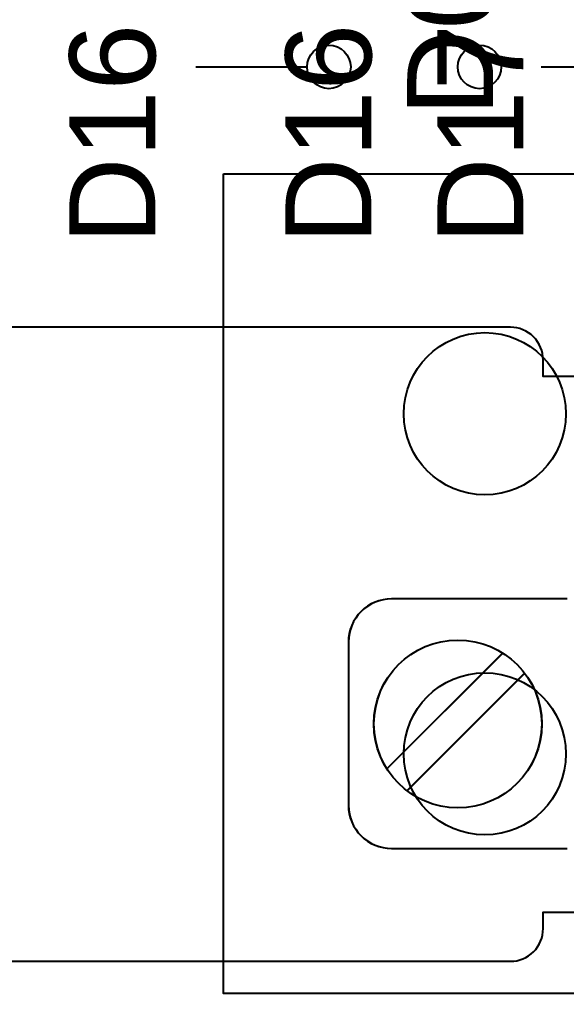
# Model space of a CAD drawing. Extents: x 1 to 47, y 1 to 35.
# Drawn here: x 42.084 to 42.584, y 11.698 to 12.589 of the extents above; entities that cross this region are included whole.
import ezdxf

# ---------------------------------------------------------------- set-up
doc = ezdxf.new("R2010")
doc.units = 0
doc.header["$MEASUREMENT"] = 0
for name, color, linetype in [('6_01__9-_0-___10__RTD_INPU', 7, 'CONTINUOUS'), ('6_02__9-_B-___10__RTD_INPU', 7, 'CONTINUOUS'), ('6_03__9-_1-___10__RTD_INPU', 7, 'CONTINUOUS'), ('6_04__9-_C-___10__RTD_INPU', 7, 'CONTINUOUS'), ('6_05__9-_D-___10__RTD_INPU', 7, 'CONTINUOUS'), ('6_06__9-_2A___10__RTD_INPU', 7, 'CONTINUOUS'), ('6_07__9-_2B___10__RTD_INPU', 7, 'CONTINUOUS'), ('6_08__9-_2C___10__RTD_INPU', 7, 'CONTINUOUS'), ('6_09__9-_2D___10__RTD_INPU', 7, 'CONTINUOUS'), ('6_10__9-_2G___10__RTD_INPU', 7, 'CONTINUOUS'), ('6_11__9-_3-___10__RTD_INPU', 7, 'CONTINUOUS'), ('6_12__9-_4-___10__RTD_INPU', 7, 'CONTINUOUS'), ('6_13__9-_5-___10__RTD_INPU', 7, 'CONTINUOUS'), ('6_14__9-_6-___10__RTD_INPU', 7, 'CONTINUOUS'), ('6_15__9-_70___10__RTD_INPU', 7, 'CONTINUOUS'), ('6_16__9-_L0___10__RTD_INPU', 7, 'CONTINUOUS'), ('6_17__9-_77___10__RTD_INPU', 7, 'CONTINUOUS'), ('6_18__9-_7-___10__RTD_INPU', 7, 'CONTINUOUS'), ('6_19__9-_L-___10__RTD_INPU', 7, 'CONTINUOUS'), ('7_01__0-__EMPTY', 7, 'CONTINUOUS'), ('7_02__B-___3__DI___4__DO__', 7, 'CONTINUOUS'), ('7_03__1-___4__DI___4__DO__', 7, 'CONTINUOUS'), ('7_04__C-___4__DI___4__DO__', 7, 'CONTINUOUS'), ('7_05__D-___4__DI___3__DO__', 7, 'CONTINUOUS'), ('7_06__2A___8__FORM_A_DO', 7, 'CONTINUOUS'), ('7_07__2B___8__FORM_B_DO', 7, 'CONTINUOUS'), ('7_08__2C___8__DO__6__FORM_', 7, 'CONTINUOUS'), ('7_09__2D___8__DO__2__FORM_', 7, 'CONTINUOUS'), ('7_10__2G___8__DO__4__FORM_', 7, 'CONTINUOUS'), ('7_11__3-___8__DI', 7, 'CONTINUOUS'), ('7_12__4-___14__DI', 7, 'CONTINUOUS'), ('7_13__5-___8__AI', 7, 'CONTINUOUS'), ('7_14__6-___4__AI____4__AO', 7, 'CONTINUOUS'), ('7_15__70___2__AVI____4__AF', 7, 'CONTINUOUS'), ('7_16__L0___2__LEA_AVI____4', 7, 'CONTINUOUS'), ('7_17__77___8__AFDI', 7, 'CONTINUOUS'), ('7_18__7-___2__AVI____7__DI', 7, 'CONTINUOUS'), ('7_19__L-___2__AVI____7__DI', 7, 'CONTINUOUS')]:
    doc.layers.add(name, color=color, linetype=linetype)
doc.styles.add('ARIAL', font='arial.ttf')

msp = doc.modelspace()

# ---------------------------------------------------------------- linework, layer by layer
at = {"layer": '6_01__9-_0-___10__RTD_INPU'}
for points in [[(43.79768, 12.30769), (42.83245, 12.30769, 0.414214), (42.80257, 12.2778), (42.80257, 12.26269), (42.56257, 12.26269), (42.56257, 12.2778, 0.414214), (42.53268, 12.30769), (41.63745, 12.30769, 0.414214)], [(41.63745, 11.72769), (42.53268, 11.72769, 0.414214), (42.56257, 11.75758), (42.56257, 11.77269), (42.80257, 11.77269), (42.80257, 11.75758, 0.414214), (42.83245, 11.72769), (43.79768, 11.72769, 0.414214)]]:
    msp.add_lwpolyline(points, format="xyb", dxfattribs=at)
at = {"layer": '6_02__9-_B-___10__RTD_INPU'}
msp.add_lwpolyline([(42.58447, 12.05924), (42.42384, 12.05924, 0.414214), (42.38447, 12.01987), (42.38447, 11.87029, 0.414214), (42.42383, 11.83092), (42.58447, 11.83092)], format="xyb", dxfattribs=at)
for points in [[(42.41959, 11.90374), (42.52552, 12.00965)], [(42.43797, 11.88369), (42.54556, 11.99127)]]:
    msp.add_lwpolyline(points, dxfattribs=at)
msp.add_circle((42.48447, 11.94478), 0.07677, dxfattribs=at)
at = {"layer": '6_03__9-_1-___10__RTD_INPU'}
msp.add_lwpolyline([(42.58447, 12.05924), (42.42384, 12.05924, 0.414214), (42.38447, 12.01987), (42.38447, 11.87029, 0.414214), (42.42383, 11.83092), (42.58447, 11.83092)], format="xyb", dxfattribs=at)
for points in [[(42.41959, 11.90374), (42.52552, 12.00965)], [(42.43797, 11.88369), (42.54556, 11.99127)]]:
    msp.add_lwpolyline(points, dxfattribs=at)
msp.add_circle((42.48447, 11.94478), 0.07677, dxfattribs=at)
at = {"layer": '6_04__9-_C-___10__RTD_INPU'}
msp.add_lwpolyline([(42.58447, 12.05924), (42.42384, 12.05924, 0.414214), (42.38447, 12.01987), (42.38447, 11.87029, 0.414214), (42.42383, 11.83092), (42.58447, 11.83092)], format="xyb", dxfattribs=at)
for points in [[(42.41959, 11.90374), (42.52552, 12.00965)], [(42.43797, 11.88369), (42.54556, 11.99127)]]:
    msp.add_lwpolyline(points, dxfattribs=at)
msp.add_circle((42.48447, 11.94478), 0.07677, dxfattribs=at)
at = {"layer": '6_05__9-_D-___10__RTD_INPU'}
msp.add_lwpolyline([(42.58447, 12.05924), (42.42384, 12.05924, 0.414214), (42.38447, 12.01987), (42.38447, 11.87029, 0.414214), (42.42383, 11.83092), (42.58447, 11.83092)], format="xyb", dxfattribs=at)
for points in [[(42.41959, 11.90374), (42.52552, 12.00965)], [(42.43797, 11.88369), (42.54556, 11.99127)]]:
    msp.add_lwpolyline(points, dxfattribs=at)
msp.add_circle((42.48447, 11.94478), 0.07677, dxfattribs=at)
at = {"layer": '6_06__9-_2A___10__RTD_INPU'}
msp.add_lwpolyline([(42.58447, 12.05924), (42.42384, 12.05924, 0.414214), (42.38447, 12.01987), (42.38447, 11.87029, 0.414214), (42.42383, 11.83092), (42.58447, 11.83092)], format="xyb", dxfattribs=at)
for points in [[(42.41959, 11.90374), (42.52552, 12.00965)], [(42.43797, 11.88369), (42.54556, 11.99127)]]:
    msp.add_lwpolyline(points, dxfattribs=at)
msp.add_circle((42.48447, 11.94478), 0.07677, dxfattribs=at)
at = {"layer": '6_07__9-_2B___10__RTD_INPU'}
msp.add_lwpolyline([(42.58447, 12.05924), (42.42384, 12.05924, 0.414214), (42.38447, 12.01987), (42.38447, 11.87029, 0.414214), (42.42383, 11.83092), (42.58447, 11.83092)], format="xyb", dxfattribs=at)
for points in [[(42.41959, 11.90374), (42.52552, 12.00965)], [(42.43797, 11.88369), (42.54556, 11.99127)]]:
    msp.add_lwpolyline(points, dxfattribs=at)
msp.add_circle((42.48447, 11.94478), 0.07677, dxfattribs=at)
at = {"layer": '6_08__9-_2C___10__RTD_INPU'}
msp.add_lwpolyline([(42.58447, 12.05924), (42.42384, 12.05924, 0.414214), (42.38447, 12.01987), (42.38447, 11.87029, 0.414214), (42.42383, 11.83092), (42.58447, 11.83092)], format="xyb", dxfattribs=at)
for points in [[(42.41959, 11.90374), (42.52552, 12.00965)], [(42.43797, 11.88369), (42.54556, 11.99127)]]:
    msp.add_lwpolyline(points, dxfattribs=at)
msp.add_circle((42.48447, 11.94478), 0.07677, dxfattribs=at)
at = {"layer": '6_09__9-_2D___10__RTD_INPU'}
msp.add_lwpolyline([(42.58447, 12.05924), (42.42384, 12.05924, 0.414214), (42.38447, 12.01987), (42.38447, 11.87029, 0.414214), (42.42383, 11.83092), (42.58447, 11.83092)], format="xyb", dxfattribs=at)
for points in [[(42.41959, 11.90374), (42.52552, 12.00965)], [(42.43797, 11.88369), (42.54556, 11.99127)]]:
    msp.add_lwpolyline(points, dxfattribs=at)
msp.add_circle((42.48447, 11.94478), 0.07677, dxfattribs=at)
at = {"layer": '6_10__9-_2G___10__RTD_INPU'}
msp.add_lwpolyline([(42.58447, 12.05924), (42.42384, 12.05924, 0.414214), (42.38447, 12.01987), (42.38447, 11.87029, 0.414214), (42.42383, 11.83092), (42.58447, 11.83092)], format="xyb", dxfattribs=at)
for points in [[(42.41959, 11.90374), (42.52552, 12.00965)], [(42.43797, 11.88369), (42.54556, 11.99127)]]:
    msp.add_lwpolyline(points, dxfattribs=at)
msp.add_circle((42.48447, 11.94478), 0.07677, dxfattribs=at)
at = {"layer": '6_11__9-_3-___10__RTD_INPU'}
msp.add_lwpolyline([(42.58447, 12.05924), (42.42384, 12.05924, 0.414214), (42.38447, 12.01987), (42.38447, 11.87029, 0.414214), (42.42383, 11.83092), (42.58447, 11.83092)], format="xyb", dxfattribs=at)
for points in [[(42.41959, 11.90374), (42.52552, 12.00965)], [(42.43797, 11.88369), (42.54556, 11.99127)]]:
    msp.add_lwpolyline(points, dxfattribs=at)
msp.add_circle((42.48447, 11.94478), 0.07677, dxfattribs=at)
at = {"layer": '6_12__9-_4-___10__RTD_INPU'}
msp.add_lwpolyline([(42.58447, 12.05924), (42.42384, 12.05924, 0.414214), (42.38447, 12.01987), (42.38447, 11.87029, 0.414214), (42.42383, 11.83092), (42.58447, 11.83092)], format="xyb", dxfattribs=at)
for points in [[(42.41959, 11.90374), (42.52552, 12.00965)], [(42.43797, 11.88369), (42.54556, 11.99127)]]:
    msp.add_lwpolyline(points, dxfattribs=at)
msp.add_circle((42.48447, 11.94478), 0.07677, dxfattribs=at)
at = {"layer": '6_13__9-_5-___10__RTD_INPU'}
msp.add_lwpolyline([(42.58447, 12.05924), (42.42384, 12.05924, 0.414214), (42.38447, 12.01987), (42.38447, 11.87029, 0.414214), (42.42383, 11.83092), (42.58447, 11.83092)], format="xyb", dxfattribs=at)
for points in [[(42.41959, 11.90374), (42.52552, 12.00965)], [(42.43797, 11.88369), (42.54556, 11.99127)]]:
    msp.add_lwpolyline(points, dxfattribs=at)
msp.add_circle((42.48447, 11.94478), 0.07677, dxfattribs=at)
at = {"layer": '6_14__9-_6-___10__RTD_INPU'}
msp.add_lwpolyline([(42.58447, 12.05924), (42.42384, 12.05924, 0.414214), (42.38447, 12.01987), (42.38447, 11.87029, 0.414214), (42.42383, 11.83092), (42.58447, 11.83092)], format="xyb", dxfattribs=at)
for points in [[(42.41959, 11.90374), (42.52552, 12.00965)], [(42.43797, 11.88369), (42.54556, 11.99127)]]:
    msp.add_lwpolyline(points, dxfattribs=at)
msp.add_circle((42.48447, 11.94478), 0.07677, dxfattribs=at)
at = {"layer": '6_15__9-_70___10__RTD_INPU'}
msp.add_line((42.2449, 12.54587), (42.34652, 12.54587), dxfattribs=at)
msp.add_lwpolyline([(42.27029, 12.44794), (44.2476, 12.44794), (44.2476, 11.69823), (42.27029, 11.69823)], close=True, dxfattribs=at)
for centre, radius in [((42.36656, 12.54585), 0.01996), ((42.50436, 12.54585), 0.01996), ((42.50925, 12.22857), 0.07419), ((42.50925, 11.91749), 0.07419)]:
    msp.add_circle(centre, radius, dxfattribs=at)
at = {"layer": '6_16__9-_L0___10__RTD_INPU'}
msp.add_line((42.2449, 12.54587), (42.34652, 12.54587), dxfattribs=at)
msp.add_lwpolyline([(42.27029, 12.44794), (44.2476, 12.44794), (44.2476, 11.69823), (42.27029, 11.69823)], close=True, dxfattribs=at)
for centre, radius in [((42.36656, 12.54585), 0.01996), ((42.50436, 12.54585), 0.01996), ((42.50925, 12.22857), 0.07419), ((42.50925, 11.91749), 0.07419)]:
    msp.add_circle(centre, radius, dxfattribs=at)
at = {"layer": '6_17__9-_77___10__RTD_INPU'}
msp.add_line((42.2449, 12.54587), (42.34652, 12.54587), dxfattribs=at)
msp.add_lwpolyline([(42.27029, 12.44794), (44.2476, 12.44794), (44.2476, 11.69823), (42.27029, 11.69823)], close=True, dxfattribs=at)
for centre, radius in [((42.36656, 12.54585), 0.01996), ((42.50436, 12.54585), 0.01996), ((42.50925, 12.22857), 0.07419), ((42.50925, 11.91749), 0.07419)]:
    msp.add_circle(centre, radius, dxfattribs=at)
at = {"layer": '6_18__9-_7-___10__RTD_INPU'}
msp.add_line((42.2449, 12.54587), (42.34652, 12.54587), dxfattribs=at)
msp.add_lwpolyline([(42.58447, 12.05924), (42.42384, 12.05924, 0.414214), (42.38447, 12.01987), (42.38447, 11.87029, 0.414214), (42.42383, 11.83092), (42.58447, 11.83092)], format="xyb", dxfattribs=at)
for points in [[(42.41959, 11.90374), (42.52552, 12.00965)], [(42.43797, 11.88369), (42.54556, 11.99127)]]:
    msp.add_lwpolyline(points, dxfattribs=at)
for centre, radius in [((42.36656, 12.54585), 0.01996), ((42.50436, 12.54585), 0.01996), ((42.48447, 11.94478), 0.07677)]:
    msp.add_circle(centre, radius, dxfattribs=at)
at = {"layer": '6_19__9-_L-___10__RTD_INPU'}
msp.add_line((42.2449, 12.54587), (42.34652, 12.54587), dxfattribs=at)
msp.add_lwpolyline([(42.58447, 12.05924), (42.42384, 12.05924, 0.414214), (42.38447, 12.01987), (42.38447, 11.87029, 0.414214), (42.42383, 11.83092), (42.58447, 11.83092)], format="xyb", dxfattribs=at)
for points in [[(42.41959, 11.90374), (42.52552, 12.00965)], [(42.43797, 11.88369), (42.54556, 11.99127)]]:
    msp.add_lwpolyline(points, dxfattribs=at)
for centre, radius in [((42.36656, 12.54585), 0.01996), ((42.50436, 12.54585), 0.01996), ((42.48447, 11.94478), 0.07677)]:
    msp.add_circle(centre, radius, dxfattribs=at)
at = {"layer": '7_01__0-__EMPTY'}
for points in [[(43.79768, 12.30769), (42.83245, 12.30769, 0.414214), (42.80257, 12.2778), (42.80257, 12.26269), (42.56257, 12.26269), (42.56257, 12.2778, 0.414214), (42.53268, 12.30769), (41.63745, 12.30769, 0.414214)], [(41.63745, 11.72769), (42.53268, 11.72769, 0.414214), (42.56257, 11.75758), (42.56257, 11.77269), (42.80257, 11.77269), (42.80257, 11.75758, 0.414214), (42.83245, 11.72769), (43.79768, 11.72769, 0.414214)]]:
    msp.add_lwpolyline(points, format="xyb", dxfattribs=at)
at = {"layer": '7_02__B-___3__DI___4__DO__'}
msp.add_lwpolyline([(42.58459, 12.05924), (42.42396, 12.05924, 0.414214), (42.38459, 12.01987), (42.38459, 11.87029, 0.414214), (42.42396, 11.83092), (42.58459, 11.83092)], format="xyb", dxfattribs=at)
for points in [[(42.41971, 11.90374), (42.52564, 12.00965)], [(42.43809, 11.88369), (42.54568, 11.99127)]]:
    msp.add_lwpolyline(points, dxfattribs=at)
msp.add_circle((42.48459, 11.94478), 0.07677, dxfattribs=at)
at = {"layer": '7_03__1-___4__DI___4__DO__'}
msp.add_lwpolyline([(42.58459, 12.05924), (42.42396, 12.05924, 0.414214), (42.38459, 12.01987), (42.38459, 11.87029, 0.414214), (42.42396, 11.83092), (42.58459, 11.83092)], format="xyb", dxfattribs=at)
for points in [[(42.41971, 11.90374), (42.52564, 12.00965)], [(42.43809, 11.88369), (42.54568, 11.99127)]]:
    msp.add_lwpolyline(points, dxfattribs=at)
msp.add_circle((42.48459, 11.94478), 0.07677, dxfattribs=at)
at = {"layer": '7_04__C-___4__DI___4__DO__'}
msp.add_lwpolyline([(42.58459, 12.05924), (42.42396, 12.05924, 0.414214), (42.38459, 12.01987), (42.38459, 11.87029, 0.414214), (42.42396, 11.83092), (42.58459, 11.83092)], format="xyb", dxfattribs=at)
for points in [[(42.41971, 11.90374), (42.52564, 12.00965)], [(42.43809, 11.88369), (42.54568, 11.99127)]]:
    msp.add_lwpolyline(points, dxfattribs=at)
msp.add_circle((42.48459, 11.94478), 0.07677, dxfattribs=at)
at = {"layer": '7_05__D-___4__DI___3__DO__'}
msp.add_lwpolyline([(42.58459, 12.05924), (42.42396, 12.05924, 0.414214), (42.38459, 12.01987), (42.38459, 11.87029, 0.414214), (42.42396, 11.83092), (42.58459, 11.83092)], format="xyb", dxfattribs=at)
for points in [[(42.41971, 11.90374), (42.52564, 12.00965)], [(42.43809, 11.88369), (42.54568, 11.99127)]]:
    msp.add_lwpolyline(points, dxfattribs=at)
msp.add_circle((42.48459, 11.94478), 0.07677, dxfattribs=at)
at = {"layer": '7_06__2A___8__FORM_A_DO'}
msp.add_lwpolyline([(42.58459, 12.05924), (42.42396, 12.05924, 0.414214), (42.38459, 12.01987), (42.38459, 11.87029, 0.414214), (42.42396, 11.83092), (42.58459, 11.83092)], format="xyb", dxfattribs=at)
for points in [[(42.41971, 11.90374), (42.52564, 12.00965)], [(42.43809, 11.88369), (42.54568, 11.99127)]]:
    msp.add_lwpolyline(points, dxfattribs=at)
msp.add_circle((42.48459, 11.94478), 0.07677, dxfattribs=at)
at = {"layer": '7_07__2B___8__FORM_B_DO'}
msp.add_lwpolyline([(42.58459, 12.05924), (42.42396, 12.05924, 0.414214), (42.38459, 12.01987), (42.38459, 11.87029, 0.414214), (42.42396, 11.83092), (42.58459, 11.83092)], format="xyb", dxfattribs=at)
for points in [[(42.41971, 11.90374), (42.52564, 12.00965)], [(42.43809, 11.88369), (42.54568, 11.99127)]]:
    msp.add_lwpolyline(points, dxfattribs=at)
msp.add_circle((42.48459, 11.94478), 0.07677, dxfattribs=at)
at = {"layer": '7_08__2C___8__DO__6__FORM_'}
msp.add_lwpolyline([(42.58459, 12.05924), (42.42396, 12.05924, 0.414214), (42.38459, 12.01987), (42.38459, 11.87029, 0.414214), (42.42396, 11.83092), (42.58459, 11.83092)], format="xyb", dxfattribs=at)
for points in [[(42.41971, 11.90374), (42.52564, 12.00965)], [(42.43809, 11.88369), (42.54568, 11.99127)]]:
    msp.add_lwpolyline(points, dxfattribs=at)
msp.add_circle((42.48459, 11.94478), 0.07677, dxfattribs=at)
at = {"layer": '7_09__2D___8__DO__2__FORM_'}
msp.add_lwpolyline([(42.58459, 12.05924), (42.42396, 12.05924, 0.414214), (42.38459, 12.01987), (42.38459, 11.87029, 0.414214), (42.42396, 11.83092), (42.58459, 11.83092)], format="xyb", dxfattribs=at)
for points in [[(42.41971, 11.90374), (42.52564, 12.00965)], [(42.43809, 11.88369), (42.54568, 11.99127)]]:
    msp.add_lwpolyline(points, dxfattribs=at)
msp.add_circle((42.48459, 11.94478), 0.07677, dxfattribs=at)
at = {"layer": '7_10__2G___8__DO__4__FORM_'}
msp.add_lwpolyline([(42.58459, 12.05924), (42.42396, 12.05924, 0.414214), (42.38459, 12.01987), (42.38459, 11.87029, 0.414214), (42.42396, 11.83092), (42.58459, 11.83092)], format="xyb", dxfattribs=at)
for points in [[(42.41971, 11.90374), (42.52564, 12.00965)], [(42.43809, 11.88369), (42.54568, 11.99127)]]:
    msp.add_lwpolyline(points, dxfattribs=at)
msp.add_circle((42.48459, 11.94478), 0.07677, dxfattribs=at)
at = {"layer": '7_11__3-___8__DI'}
msp.add_lwpolyline([(42.58459, 12.05924), (42.42396, 12.05924, 0.414214), (42.38459, 12.01987), (42.38459, 11.87029, 0.414214), (42.42396, 11.83092), (42.58459, 11.83092)], format="xyb", dxfattribs=at)
for points in [[(42.41971, 11.90374), (42.52564, 12.00965)], [(42.43809, 11.88369), (42.54568, 11.99127)]]:
    msp.add_lwpolyline(points, dxfattribs=at)
msp.add_circle((42.48459, 11.94478), 0.07677, dxfattribs=at)
at = {"layer": '7_12__4-___14__DI'}
msp.add_lwpolyline([(42.58459, 12.05924), (42.42396, 12.05924, 0.414214), (42.38459, 12.01987), (42.38459, 11.87029, 0.414214), (42.42396, 11.83092), (42.58459, 11.83092)], format="xyb", dxfattribs=at)
for points in [[(42.41971, 11.90374), (42.52564, 12.00965)], [(42.43809, 11.88369), (42.54568, 11.99127)]]:
    msp.add_lwpolyline(points, dxfattribs=at)
msp.add_circle((42.48459, 11.94478), 0.07677, dxfattribs=at)
at = {"layer": '7_13__5-___8__AI'}
msp.add_lwpolyline([(42.58459, 12.05924), (42.42396, 12.05924, 0.414214), (42.38459, 12.01987), (42.38459, 11.87029, 0.414214), (42.42396, 11.83092), (42.58459, 11.83092)], format="xyb", dxfattribs=at)
for points in [[(42.41971, 11.90374), (42.52564, 12.00965)], [(42.43809, 11.88369), (42.54568, 11.99127)]]:
    msp.add_lwpolyline(points, dxfattribs=at)
msp.add_circle((42.48459, 11.94478), 0.07677, dxfattribs=at)
at = {"layer": '7_14__6-___4__AI____4__AO'}
msp.add_lwpolyline([(42.58459, 12.05924), (42.42396, 12.05924, 0.414214), (42.38459, 12.01987), (42.38459, 11.87029, 0.414214), (42.42396, 11.83092), (42.58459, 11.83092)], format="xyb", dxfattribs=at)
for points in [[(42.41971, 11.90374), (42.52564, 12.00965)], [(42.43809, 11.88369), (42.54568, 11.99127)]]:
    msp.add_lwpolyline(points, dxfattribs=at)
msp.add_circle((42.48459, 11.94478), 0.07677, dxfattribs=at)
at = {"layer": '7_15__70___2__AVI____4__AF'}
msp.add_line((42.56063, 12.54587), (42.66225, 12.54587), dxfattribs=at)
msp.add_lwpolyline([(42.27029, 12.44794), (44.2476, 12.44794), (44.2476, 11.69823), (42.27029, 11.69823)], close=True, dxfattribs=at)
for centre in [(42.50925, 12.22857), (42.50925, 11.91749)]:
    msp.add_circle(centre, 0.07419, dxfattribs=at)
at = {"layer": '7_16__L0___2__LEA_AVI____4'}
msp.add_line((42.56063, 12.54587), (42.66225, 12.54587), dxfattribs=at)
msp.add_lwpolyline([(42.27029, 12.44794), (44.2476, 12.44794), (44.2476, 11.69823), (42.27029, 11.69823)], close=True, dxfattribs=at)
for centre in [(42.50925, 12.22857), (42.50925, 11.91749)]:
    msp.add_circle(centre, 0.07419, dxfattribs=at)
at = {"layer": '7_17__77___8__AFDI'}
msp.add_line((42.56063, 12.54587), (42.66225, 12.54587), dxfattribs=at)
msp.add_lwpolyline([(42.27029, 12.44794), (44.2476, 12.44794), (44.2476, 11.69823), (42.27029, 11.69823)], close=True, dxfattribs=at)
for centre in [(42.50925, 12.22857), (42.50925, 11.91749)]:
    msp.add_circle(centre, 0.07419, dxfattribs=at)
at = {"layer": '7_18__7-___2__AVI____7__DI'}
msp.add_line((42.56063, 12.54587), (42.66225, 12.54587), dxfattribs=at)
msp.add_lwpolyline([(42.58447, 12.05924), (42.42384, 12.05924, 0.414214), (42.38447, 12.01987), (42.38447, 11.87029, 0.414214), (42.42383, 11.83092), (42.58447, 11.83092)], format="xyb", dxfattribs=at)
for points in [[(42.41959, 11.90374), (42.52552, 12.00965)], [(42.43797, 11.88369), (42.54556, 11.99127)]]:
    msp.add_lwpolyline(points, dxfattribs=at)
msp.add_circle((42.48447, 11.94478), 0.07677, dxfattribs=at)
at = {"layer": '7_19__L-___2__AVI____7__DI'}
msp.add_line((42.56063, 12.54587), (42.66225, 12.54587), dxfattribs=at)
msp.add_lwpolyline([(42.58447, 12.05924), (42.42384, 12.05924, 0.414214), (42.38447, 12.01987), (42.38447, 11.87029, 0.414214), (42.42383, 11.83092), (42.58447, 11.83092)], format="xyb", dxfattribs=at)
for points in [[(42.41959, 11.90374), (42.52552, 12.00965)], [(42.43797, 11.88369), (42.54556, 11.99127)]]:
    msp.add_lwpolyline(points, dxfattribs=at)
msp.add_circle((42.48447, 11.94478), 0.07677, dxfattribs=at)

# ---------------------------------------------------------------- texts
at = {"layer": '6_01__9-_0-___10__RTD_INPU', "style": 'ARIAL'}
for s, p in [('D16', (42.40545, 12.38366)), ('D17', (42.54452, 12.38366))]:
    msp.add_text(s, height=0.078667, rotation=90, dxfattribs=at).set_placement(p)
at = {"layer": '6_02__9-_B-___10__RTD_INPU', "style": 'ARIAL'}
for s, p in [('D16', (42.40545, 12.38366)), ('D17', (42.54452, 12.38366))]:
    msp.add_text(s, height=0.078667, rotation=90, dxfattribs=at).set_placement(p)
at = {"layer": '6_03__9-_1-___10__RTD_INPU', "style": 'ARIAL'}
for s, p in [('D16', (42.40545, 12.38366)), ('D17', (42.54452, 12.38366))]:
    msp.add_text(s, height=0.078667, rotation=90, dxfattribs=at).set_placement(p)
at = {"layer": '6_04__9-_C-___10__RTD_INPU', "style": 'ARIAL'}
for s, p in [('D16', (42.40545, 12.38366)), ('D17', (42.54452, 12.38366))]:
    msp.add_text(s, height=0.078667, rotation=90, dxfattribs=at).set_placement(p)
at = {"layer": '6_05__9-_D-___10__RTD_INPU', "style": 'ARIAL'}
for s, p in [('D16', (42.40545, 12.38366)), ('D17', (42.54452, 12.38366))]:
    msp.add_text(s, height=0.078667, rotation=90, dxfattribs=at).set_placement(p)
at = {"layer": '6_06__9-_2A___10__RTD_INPU', "style": 'ARIAL'}
for s, p in [('D16', (42.40545, 12.38366)), ('D17', (42.54452, 12.38366))]:
    msp.add_text(s, height=0.078667, rotation=90, dxfattribs=at).set_placement(p)
at = {"layer": '6_07__9-_2B___10__RTD_INPU', "style": 'ARIAL'}
for s, p in [('D16', (42.40545, 12.38366)), ('D17', (42.54452, 12.38366))]:
    msp.add_text(s, height=0.078667, rotation=90, dxfattribs=at).set_placement(p)
at = {"layer": '6_08__9-_2C___10__RTD_INPU', "style": 'ARIAL'}
for s, p in [('D16', (42.40545, 12.38366)), ('D17', (42.54452, 12.38366))]:
    msp.add_text(s, height=0.078667, rotation=90, dxfattribs=at).set_placement(p)
at = {"layer": '6_09__9-_2D___10__RTD_INPU', "style": 'ARIAL'}
for s, p in [('D16', (42.40545, 12.38366)), ('D17', (42.54452, 12.38366))]:
    msp.add_text(s, height=0.078667, rotation=90, dxfattribs=at).set_placement(p)
at = {"layer": '6_10__9-_2G___10__RTD_INPU', "style": 'ARIAL'}
for s, p in [('D16', (42.40545, 12.38366)), ('D17', (42.54452, 12.38366))]:
    msp.add_text(s, height=0.078667, rotation=90, dxfattribs=at).set_placement(p)
at = {"layer": '6_11__9-_3-___10__RTD_INPU', "style": 'ARIAL'}
for s, p in [('D16', (42.40545, 12.38366)), ('D17', (42.54452, 12.38366))]:
    msp.add_text(s, height=0.078667, rotation=90, dxfattribs=at).set_placement(p)
at = {"layer": '6_12__9-_4-___10__RTD_INPU', "style": 'ARIAL'}
for s, p in [('D16', (42.40545, 12.38366)), ('D17', (42.54452, 12.38366))]:
    msp.add_text(s, height=0.078667, rotation=90, dxfattribs=at).set_placement(p)
at = {"layer": '6_13__9-_5-___10__RTD_INPU', "style": 'ARIAL'}
for s, p in [('D16', (42.40545, 12.38366)), ('D17', (42.54452, 12.38366))]:
    msp.add_text(s, height=0.078667, rotation=90, dxfattribs=at).set_placement(p)
at = {"layer": '6_14__9-_6-___10__RTD_INPU', "style": 'ARIAL'}
for s, p in [('D16', (42.40545, 12.38366)), ('D17', (42.54452, 12.38366))]:
    msp.add_text(s, height=0.078667, rotation=90, dxfattribs=at).set_placement(p)
at = {"layer": '6_15__9-_70___10__RTD_INPU', "style": 'ARIAL'}
msp.add_text('D16', height=0.078667, rotation=90, dxfattribs=at).set_placement((42.20779, 12.38366))
at = {"layer": '6_16__9-_L0___10__RTD_INPU', "style": 'ARIAL'}
msp.add_text('D16', height=0.078667, rotation=90, dxfattribs=at).set_placement((42.20779, 12.38366))
at = {"layer": '6_17__9-_77___10__RTD_INPU', "style": 'ARIAL'}
msp.add_text('D16', height=0.078667, rotation=90, dxfattribs=at).set_placement((42.20779, 12.38366))
at = {"layer": '6_18__9-_7-___10__RTD_INPU', "style": 'ARIAL'}
msp.add_text('D16', height=0.078667, rotation=90, dxfattribs=at).set_placement((42.20779, 12.38366))
at = {"layer": '6_19__9-_L-___10__RTD_INPU', "style": 'ARIAL'}
msp.add_text('D16', height=0.078667, rotation=90, dxfattribs=at).set_placement((42.20779, 12.38366))
at = {"layer": '7_15__70___2__AVI____4__AF', "style": 'ARIAL'}
msp.add_text('D09', height=0.078667, rotation=90, dxfattribs=at).set_placement((42.51684, 12.50077))
at = {"layer": '7_16__L0___2__LEA_AVI____4', "style": 'ARIAL'}
msp.add_text('D09', height=0.078667, rotation=90, dxfattribs=at).set_placement((42.51684, 12.50077))
at = {"layer": '7_17__77___8__AFDI', "style": 'ARIAL'}
msp.add_text('D09', height=0.078667, rotation=90, dxfattribs=at).set_placement((42.51684, 12.50077))
at = {"layer": '7_18__7-___2__AVI____7__DI', "style": 'ARIAL'}
msp.add_text('D09', height=0.078667, rotation=90, dxfattribs=at).set_placement((42.51684, 12.50077))
at = {"layer": '7_19__L-___2__AVI____7__DI', "style": 'ARIAL'}
msp.add_text('D09', height=0.078667, rotation=90, dxfattribs=at).set_placement((42.51684, 12.50077))

doc.saveas('drawing.dxf')
